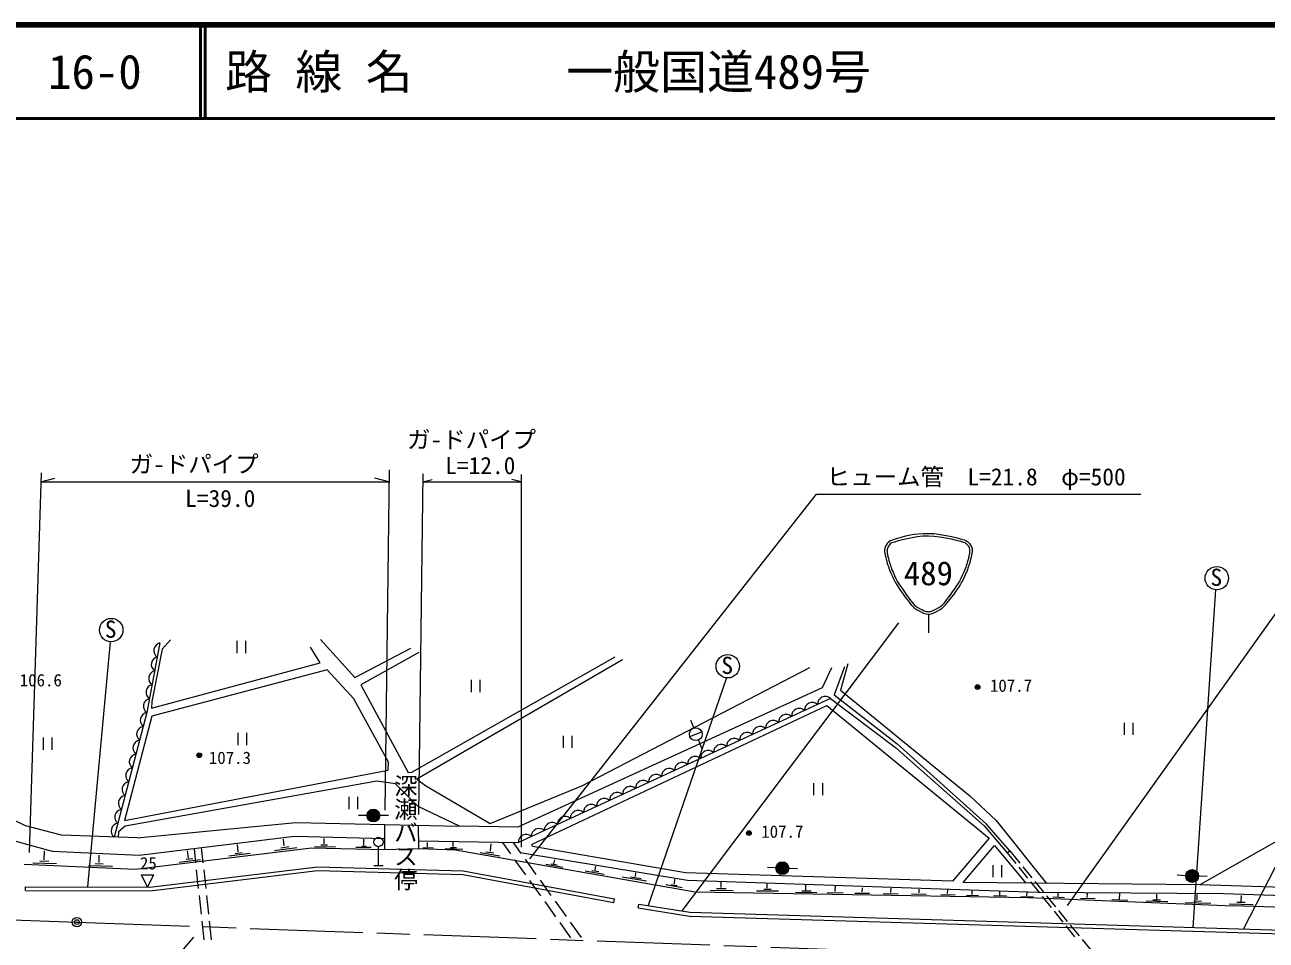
# Model space of a CAD drawing. Units: millimetres, scale not verified. Extents: x 40000 to 680000, y 20000 to 380000.
# Drawn here: x 159041 to 291340, y 282437 to 380000 of the extents above; entities that cross this region are included whole.
import ezdxf
from ezdxf.enums import TextEntityAlignment as Align

# ---------------------------------------------------------------- set-up
doc = ezdxf.new("R2010")
doc.units = ezdxf.units.MM
doc.header["$LTSCALE"] = 1000
doc.header["$PDMODE"] = 32
doc.header["$PDSIZE"] = 500
doc.linetypes.add('CHAIN', pattern=[18.5, 12, -1.5, 3.5, -1.5])
for name, color, linetype, lineweight in [('M-BGD', 7, 'Continuous', 13), ('M-BMK', 2, 'CHAIN', 13), ('M-BMK-SRVR', 3, 'Continuous', 13), ('M-STR-HTXT', 7, 'Continuous', 13), ('M-STR-STRC', 7, 'Continuous', 13), ('M-TTL', 2, 'Continuous', 140), ('M-TTL-LINE', 7, 'Continuous', 50)]:
    doc.layers.add(name, color=color, linetype=linetype, lineweight=lineweight)
doc.layers.add('M-TTL-TXT', color=7, linetype='Continuous')
doc.styles.add('@ＭＳ ゴシック', font='')
doc.styles.add('ＭＳ ゴシック', font='')
doc.styles.get('@ＭＳ ゴシック').set_extended_font_data('@MS Gothic')
doc.styles.get('ＭＳ ゴシック').set_extended_font_data('MS Gothic')

msp = doc.modelspace()

# ---------------------------------------------------------------- hatches: boundary and pattern name
at = {"layer": 'M-BGD'}
for points in [[(196867, 295715, 0.97359), (195503, 295760, 0.01338), (195501, 295723, 1)], [(240453, 290079, 0.97359), (239091, 290175, 0.01338), (239089, 290139, 1)], [(284133, 289252, 0.97359), (282771, 289348, 0.01338), (282768, 289312, 1)]]:
    msp.add_hatch(color=256, dxfattribs=at).paths.add_polyline_path(points)

# ---------------------------------------------------------------- linework, layer by layer
for p, q in [((283570, 283791), (285985, 319775)), ((168141, 314244), (165706, 288111)), ((174559, 314451), (173692, 313443)), ((181624, 314330), (181624, 313030)), ((182599, 313030), (182599, 314330)), ((190512, 311989), (189487, 313685)), ((190539, 314500), (194207, 310424)), ((194207, 310424), (200166, 313563)), ((173692, 313443), (172583, 307883)), ((201047, 313090), (194847, 309641)), ((200284, 300341), (221955, 312626)), ((222724, 312330), (200816, 299595)), ((172530, 307173), (190512, 311989)), ((191261, 311240), (172575, 306307)), ((194101, 308163), (191261, 311240)), ((218397, 298883), (242706, 311515)), ((245024, 311470), (244016, 309331)), ((246382, 311583), (245287, 308595)), ((246750, 311908), (245970, 309077)), ((194847, 309641), (199903, 300302)), ((206607, 310170), (206607, 308870)), ((207582, 308870), (207582, 310170)), ((233828, 310391), (225465, 286118)), ((244016, 309331), (211577, 294477)), ((245287, 308595), (252020, 303362)), ((245970, 309077), (259756, 297820)), ((172583, 307883), (172530, 307173)), ((197784, 301397), (194101, 308163)), ((244901, 308193), (211641, 292842)), ((213111, 292669), (244532, 307434)), ((244532, 307434), (261801, 293309)), ((244901, 308193), (251823, 302967)), ((172575, 306307), (169681, 295184)), ((230003, 305892), (230337, 305041)), ((276194, 305616), (276194, 304316)), ((277169, 304316), (277169, 305616)), ((181726, 304523), (181726, 303223)), ((182701, 303223), (182701, 304523)), ((229915, 304144), (231187, 304642)), ((160983, 304025), (160983, 302725)), ((161958, 302725), (161958, 304025)), ((216413, 304224), (216413, 302924)), ((217388, 302924), (217388, 304224)), ((230838, 303756), (231172, 302905)), ((251823, 302967), (261271, 294609)), ((261546, 294812), (252020, 303362)), ((311520, 303758), (284256, 288347)), ((169681, 295184), (197769, 300569)), ((197769, 300569), (197784, 301397)), ((199903, 300302), (200284, 300341)), ((196545, 299393), (169734, 294581)), ((198537, 299097), (196545, 299393)), ((200963, 296691), (198537, 299097)), ((200816, 299595), (201842, 298846)), ((243112, 299176), (243112, 297876)), ((244087, 297876), (244087, 299176)), ((193574, 297704), (193574, 296404)), ((194549, 296404), (194549, 297704)), ((201842, 298846), (208620, 294862)), ((208620, 294862), (218397, 298883)), ((259756, 297820), (262556, 295207)), ((205376, 294576), (200963, 296691)), ((159124, 294613), (155943, 296161)), ((194589, 295764), (195503, 295760)), ((196882, 295751), (197796, 295746)), ((262556, 295207), (267941, 288489)), ((162964, 293613), (159124, 294613)), ((169030, 293978), (168987, 293404)), ((169734, 294581), (169030, 293978)), ((171017, 293334), (187941, 294991)), ((187941, 294991), (197397, 294780)), ((197397, 292103), (197397, 294780)), ((197397, 294780), (205376, 294576)), ((201024, 292199), (200990, 294688)), ((211577, 294477), (205376, 294576)), ((261271, 294609), (263750, 291755)), ((264025, 291959), (261546, 294812)), ((157559, 293147), (161958, 291935)), ((171017, 293334), (162964, 293613)), ((171232, 291501), (187773, 293533)), ((181778, 291862), (181697, 292621)), ((186311, 292291), (187205, 292431)), ((186696, 292493), (186600, 293203)), ((187773, 293533), (197397, 293275)), ((189920, 292435), (192140, 292383)), ((190598, 292610), (191316, 292605)), ((190960, 292698), (190960, 293277)), ((194953, 292463), (195415, 292469)), ((195175, 292562), (195181, 293211)), ((196721, 290400), (196721, 292400)), ((201013, 293017), (211641, 292842)), ((201948, 292395), (201965, 292862)), ((204701, 292415), (204705, 292905)), ((208678, 291928), (208742, 292722)), ((209916, 292870), (210807, 291627)), ((211076, 292851), (211915, 291681)), ((213137, 292432), (213111, 292669)), ((229436, 289623), (213137, 292432)), ((261801, 293309), (257906, 288718)), ((259031, 288567), (262383, 292511)), ((262383, 292511), (265735, 288508)), ((161096, 290987), (161122, 291943)), ((161958, 291935), (171232, 291501)), ((166964, 290726), (166973, 291498)), ((170783, 289992), (189582, 292270)), ((176227, 291055), (176952, 291137)), ((176473, 291190), (176378, 291971)), ((177274, 290686), (177109, 292223)), ((178059, 290664), (177881, 292318)), ((180797, 291412), (183046, 291716)), ((181445, 291692), (182199, 291797)), ((185645, 292011), (188038, 292326)), ((189582, 292270), (197397, 292103)), ((194328, 292352), (195935, 292340)), ((197397, 292103), (201024, 292199)), ((201024, 292199), (204929, 292054)), ((201457, 292301), (202556, 292278)), ((203844, 292224), (205714, 292146)), ((204405, 292317), (205040, 292298)), ((204929, 292054), (230492, 287588)), ((207562, 291770), (209671, 291431)), ((208187, 291869), (209023, 291746)), ((211848, 291774), (229682, 288842)), ((212351, 291071), (213516, 289445)), ((263750, 291755), (264025, 291959)), ((263750, 291755), (264669, 290608)), ((264025, 291959), (265095, 290644)), ((158960, 290535), (170783, 289992)), ((159895, 290680), (162402, 290601)), ((160640, 290882), (161596, 290847)), ((165816, 290411), (168402, 290323)), ((166552, 290595), (167403, 290569)), ((172358, 288084), (190221, 290261)), ((172382, 287684), (190239, 289860)), ((175485, 290769), (177758, 291038)), ((177567, 287952), (177354, 289941)), ((178352, 287930), (178139, 289919)), ((190221, 290261), (205770, 289823)), ((190239, 289860), (205728, 289424)), ((196221, 290400), (197221, 290400)), ((205770, 289823), (221894, 286850)), ((211243, 291017), (212408, 289392)), ((216380, 290186), (214584, 290514)), ((215780, 290432), (215129, 290549)), ((215437, 290576), (215526, 291005)), ((218775, 289817), (220768, 289473)), ((219488, 289864), (220207, 289753)), ((219838, 289911), (219914, 290337)), ((238178, 290215), (239091, 290175)), ((240469, 290114), (241382, 290075)), ((262202, 290440), (262202, 289140)), ((263177, 289140), (263177, 290440)), ((264982, 290217), (265919, 289047)), ((265411, 290257), (266358, 289093)), ((171474, 289398), (172780, 289398)), ((172127, 288089), (171474, 289398)), ((172127, 288089), (172780, 289398)), ((205728, 289424), (221821, 286456)), ((212845, 288782), (214009, 287156)), ((213953, 288835), (215117, 287209)), ((222716, 289173), (225287, 288746)), ((223604, 289190), (224714, 289003)), ((224118, 289237), (224159, 289599)), ((228283, 288439), (228324, 288924)), ((257906, 288718), (229436, 289623)), ((229682, 288842), (267011, 287545)), ((233262, 288038), (233267, 288642)), ((238151, 287986), (238154, 288458)), ((284256, 288347), (259031, 288567)), ((266232, 288657), (267170, 287486)), ((266673, 288705), (267620, 287542)), ((281858, 289388), (282771, 289348)), ((284149, 289287), (285062, 289248)), ((159120, 287738), (159121, 288138)), ((159120, 287738), (172382, 287684)), ((159121, 288138), (172358, 288084)), ((177860, 285218), (177647, 287206)), ((178645, 285196), (178432, 287184)), ((227342, 288363), (229090, 288048)), ((227927, 288381), (228558, 288281)), ((230492, 287588), (266025, 286994)), ((232069, 287762), (234531, 287742)), ((232743, 287945), (233803, 287941)), ((237018, 287699), (239358, 287690)), ((237796, 287873), (238571, 287869)), ((241168, 287564), (243447, 287529)), ((241854, 287704), (242855, 287688)), ((242294, 287766), (242294, 288331)), ((244549, 287507), (246271, 287472)), ((245394, 287609), (245433, 288220)), ((247484, 287447), (249080, 287435)), ((248291, 287581), (248314, 288026)), ((250526, 287408), (252104, 287384)), ((251344, 287524), (251367, 287963)), ((253531, 287375), (255091, 287335)), ((254349, 287481), (254372, 287890)), ((256655, 287309), (258178, 287270)), ((257376, 287399), (257407, 287827)), ((259419, 287219), (260673, 287199)), ((260003, 287297), (260010, 287690)), ((262285, 287182), (263648, 287162)), ((262950, 287248), (262958, 287614)), ((265195, 287106), (266556, 287071)), ((265849, 287178), (265861, 287513)), ((267011, 287545), (286799, 287398)), ((267482, 287096), (268420, 285925)), ((267936, 287154), (268883, 285991)), ((269175, 287093), (269183, 287447)), ((272276, 286995), (272288, 287405)), ((275710, 286825), (275741, 287407)), ((279673, 286817), (279688, 287327)), ((283971, 286748), (283989, 287291)), ((320775, 287137), (284256, 288347)), ((286799, 287398), (319595, 286330)), ((288685, 286537), (288702, 287210)), ((214446, 286546), (215611, 284920)), ((215554, 286599), (216719, 284974)), ((221821, 286456), (221894, 286850)), ((224409, 285881), (224471, 286276)), ((224409, 285881), (229878, 285013)), ((224471, 286276), (229916, 285412)), ((266025, 286994), (287841, 286100)), ((268606, 287046), (269857, 286988)), ((271543, 286914), (273125, 286879)), ((274892, 286781), (276613, 286706)), ((278516, 286618), (280876, 286544)), ((279268, 286735), (280093, 286723)), ((282718, 286458), (285435, 286388)), ((283647, 286607), (284445, 286616)), ((287388, 286298), (289956, 286228)), ((317727, 285038), (287841, 286100)), ((288220, 286491), (289088, 286474)), ((178153, 282483), (177940, 284472)), ((178938, 282461), (178725, 284450)), ((229878, 285013), (310836, 282568)), ((229916, 285412), (310848, 282968)), ((268733, 285535), (269671, 284364)), ((269199, 285603), (270146, 284440)), ((216047, 284310), (217212, 282685)), ((217155, 284364), (218320, 282738)), ((269983, 283974), (270921, 282803)), ((270461, 284052), (271408, 282889)), ((271724, 282501), (272671, 281338))]:
    msp.add_line(p, q, dxfattribs=at)
msp.add_lwpolyline([(173437, 314112), (172049, 306691), (168551, 293419)], dxfattribs=at)
for centre, radius in [((286080, 321021), 1250), ((168247, 315489), 1250), ((233956, 311634), 1250), ((260578, 309406), 150), ((260578, 309406), 120), ((260578, 309406), 90), ((260578, 309406), 60), ((260578, 309406), 30), ((260578, 309406), 20), ((230551, 304393), 683), ((177628, 302147), 150), ((177628, 302147), 120), ((177628, 302147), 90), ((177628, 302147), 60), ((177628, 302147), 30), ((177628, 302147), 20), ((196184, 295719), 683), ((236205, 293846), 150), ((236205, 293846), 120), ((236205, 293846), 90), ((236205, 293846), 60), ((236205, 293846), 30), ((236205, 293846), 20), ((196721, 292900), 500), ((239771, 290109), 683), ((283450, 289282), 683)]:
    msp.add_circle(centre, radius, dxfattribs=at)
for centre, radius, start, end in [((173613, 313311), 820, 102.36397, 236.43503), ((173335, 311827), 820, 102.36397, 236.43503), ((173057, 310343), 820, 102.36397, 236.43503), ((172780, 308858), 820, 102.36397, 236.43503), ((244347, 307572), 832, 48.31334, 181.2399), ((172502, 307374), 820, 102.36397, 236.43503), ((241575, 306293), 832, 48.31334, 181.2399), ((242961, 306932), 832, 48.31334, 181.2399), ((172175, 305869), 831, 98.72728, 231.74529), ((238804, 305013), 832, 48.31334, 181.2399), ((240189, 305653), 832, 48.31334, 181.2399), ((171786, 304395), 831, 98.72728, 231.74529), ((236032, 303734), 832, 48.31334, 181.2399), ((237418, 304374), 832, 48.31334, 181.2399), ((171398, 302920), 831, 98.72728, 231.74529), ((233260, 302455), 832, 48.31334, 181.2399), ((234646, 303094), 832, 48.31334, 181.2399), ((171009, 301446), 831, 98.72728, 231.74529), ((230489, 301175), 832, 48.31334, 181.2399), ((231875, 301815), 832, 48.31334, 181.2399), ((170620, 299971), 831, 98.72728, 231.74529), ((227717, 299896), 832, 48.31334, 181.2399), ((229103, 300536), 832, 48.31334, 181.2399), ((170232, 298496), 831, 98.72728, 231.74529), ((224945, 298617), 832, 48.31334, 181.2399), ((226331, 299256), 832, 48.31334, 181.2399), ((169843, 297022), 831, 98.72728, 231.74529), ((222174, 297337), 832, 48.31334, 181.2399), ((223560, 297977), 832, 48.31334, 181.2399), ((169454, 295547), 831, 98.72728, 231.74529), ((219402, 296058), 832, 48.31334, 181.2399), ((220788, 296698), 832, 48.31334, 181.2399), ((216631, 294779), 832, 48.31334, 181.2399), ((218016, 295418), 832, 48.31334, 181.2399), ((169066, 294072), 831, 98.72728, 231.74529), ((213859, 293499), 832, 48.31334, 181.2399), ((215245, 294139), 832, 48.31334, 181.2399), ((212473, 292860), 832, 48.31334, 181.2399)]:
    msp.add_arc(centre, radius, start, end, dxfattribs=at)
for p in [(260578, 309406), (177628, 302147), (236205, 293846)]:
    msp.add_point(p, dxfattribs=at)
at = {"layer": 'M-BMK'}
for p, q in [((64290, 287859), (164586, 284363)), ((164586, 284363), (264720, 280757))]:
    msp.add_line(p, q, dxfattribs=at)
at = {"layer": 'M-BMK-SRVR'}
msp.add_circle((164586, 284363), 500, dxfattribs=at)
msp.add_point((164586, 284363), dxfattribs=at)
at = {"layer": 'M-STR-HTXT'}
for p, q in [((160772, 332256), (159511, 291797)), ((197865, 332575), (197413, 296291)), ((201471, 332135), (200984, 295832)), ((211932, 332079), (211932, 292333)), ((160742, 331293), (162242, 331668)), ((160742, 331293), (197849, 331293)), ((197849, 331293), (196349, 331668)), ((201460, 331293), (202460, 331543)), ((201460, 331293), (211932, 331293)), ((211932, 331293), (210932, 331543)), ((212848, 291119), (243431, 329982)), ((243431, 329982), (277987, 329982)), ((270167, 286138), (300470, 328645)), ((147703, 248689), (177038, 282752))]:
    msp.add_line(p, q, dxfattribs=at)
at = {"layer": 'M-STR-STRC'}
for p, q in [((252141, 316263), (229059, 285548)), ((255341, 317192), (255341, 315192)), ((304388, 313828), (288918, 283630))]:
    msp.add_line(p, q, dxfattribs=at)
for points, knots in [([(251341, 325048), (253040, 325578), (253751, 325803), (255341, 325797), (256930, 325790), (259103, 325122), (259341, 325048)], [0, 0, 0, 0, 1, 1, 1, 2, 2, 2, 2]), ([(251438, 324809), (252175, 325039), (253790, 325542), (255341, 325542), (256891, 325542), (259004, 324890), (259242, 324817)], [0, 0, 0, 0, 1, 1, 1, 2, 2, 2, 2]), ([(251341, 325048), (251104, 324901), (250992, 324779), (250841, 324548), (250520, 324058), (250706, 323623), (250841, 323048)], [0, 0, 0, 0, 1, 1, 1, 2, 2, 2, 2]), ([(251434, 324813), (251379, 324765), (251201, 324608), (251091, 324445), (250803, 324018), (251023, 323306), (251078, 323127)], [0, 0, 0, 0, 1, 1, 1, 2, 2, 2, 2]), ([(259245, 324817), (259300, 324768), (259480, 324609), (259591, 324445), (259879, 324018), (259658, 323304), (259603, 323126)], [0, 0, 0, 0, 1, 1, 1, 2, 2, 2, 2]), ([(259341, 325048), (259577, 324901), (259689, 324779), (259841, 324548), (260161, 324058), (259975, 323623), (259841, 323048)], [0, 0, 0, 0, 1, 1, 1, 2, 2, 2, 2]), ([(250841, 323048), (251021, 322349), (251108, 322120), (251341, 321548), (251769, 320493), (252078, 320139), (252841, 319048)], [0, 0, 0, 0, 1, 1, 1, 2, 2, 2, 2]), ([(251078, 323127), (251255, 322441), (251341, 322216), (251569, 321653), (251993, 320608), (252300, 320257), (253055, 319177)], [0, 0, 0, 0, 1, 1, 1, 2, 2, 2, 2]), ([(259603, 323127), (259426, 322441), (259340, 322216), (259112, 321653), (258688, 320608), (258381, 320257), (257626, 319177)], [0, 0, 0, 0, 1, 1, 1, 2, 2, 2, 2]), ([(259841, 323048), (259661, 322349), (259573, 322120), (259341, 321548), (258912, 320493), (258603, 320139), (257841, 319048)], [0, 0, 0, 0, 1, 1, 1, 2, 2, 2, 2]), ([(252841, 319048), (253390, 318322), (253600, 317919), (254341, 317548), (254711, 317363), (254926, 317192), (255341, 317192), (255755, 317192), (255970, 317363), (256341, 317548), (257081, 317919), (257291, 318322), (257841, 319048)], [0, 0, 0, 0, 1, 1, 1, 2, 2, 2, 3, 3, 3, 4, 4, 4, 4]), ([(253017, 319225), (253552, 318518), (253752, 318118), (254478, 317765), (254799, 317608), (254983, 317457), (255341, 317457), (255698, 317457), (255882, 317608), (256204, 317765), (256929, 318118), (257129, 318518), (257664, 319225)], [0, 0, 0, 0, 1, 1, 1, 2, 2, 2, 3, 3, 3, 4, 4, 4, 4])]:
    msp.add_open_spline(points, degree=3, knots=knots, dxfattribs=at)
at = {"layer": 'M-TTL'}
msp.add_line((680000, 380000), (40000, 380000), dxfattribs=at)
at = {"layer": 'M-TTL-LINE'}
for p, q in [((177750, 380000), (177750, 370000)), ((178250, 380000), (178250, 370000)), ((40000, 370000), (680000, 370000))]:
    msp.add_line(p, q, dxfattribs=at)

# ---------------------------------------------------------------- texts
at = {"layer": 'M-BGD', "style": 'ＭＳ ゴシック'}
for s, height, p in [('S', 1833, (285401, 319648)), ('S', 1833, (167569, 314116)), ('S', 1833, (233277, 310261)), ('106.6', 1320, (158501, 309095)), ('107.7', 1320, (261901, 308514)), ('107.3', 1320, (178655, 300821)), ('107.7', 1320, (237527, 292954)), ('25', 1320, (171306, 289578))]:
    msp.add_text(s, height=height, dxfattribs=at).set_placement(p, align=Align.BOTTOM_LEFT)
at = {"layer": 'M-BGD', "style": '@ＭＳ ゴシック'}
msp.add_text('深瀬バス停', height=1833, rotation=270, dxfattribs=at).set_placement((198158, 300155), align=Align.BOTTOM_LEFT)
at = {"layer": 'M-STR-HTXT', "style": 'ＭＳ ゴシック'}
for s, p in [('ガ-ドパイプ', (199774, 334327)), ('ガ-ドパイプ', (170208, 331707)), ('L=12.0', (203842, 331564)), ('ヒューム管\u3000L=21.8\u3000φ=500', (244502, 330361)), ('L=39.0', (176129, 328058))]:
    msp.add_text(s, height=1833, dxfattribs=at).set_placement(p, align=Align.BOTTOM_LEFT)
at = {"layer": 'M-STR-STRC', "style": 'ＭＳ ゴシック'}
msp.add_text('489', height=2566, dxfattribs=at).set_placement((255341, 321548), align=Align.MIDDLE_CENTER)
at = {"layer": 'M-TTL-TXT', "style": 'ＭＳ ゴシック'}
for s, p in [('路 線 名', (180380, 375000)), ('一般国道489号', (216734, 375000)), ('16-0', (161521, 375000))]:
    msp.add_text(s, height=3666, dxfattribs=at).set_placement(p, align=Align.MIDDLE_LEFT)

doc.saveas('drawing.dxf')
